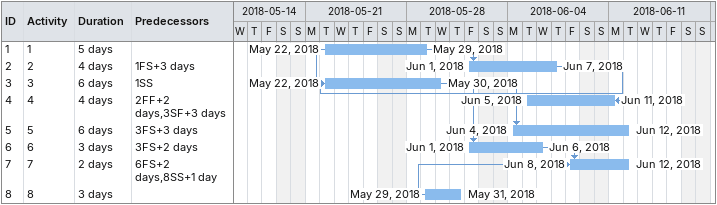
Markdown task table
| ID | Task | Duration | Start | Finish | Predecessors |
|---|---|---|---|---|---|
| 1 | 1 | 5d | 2018-05-22 | 2018-05-29 |  |
| 2 | 2 | 4d | 2018-06-01 | 2018-06-07 | 1FS+3d |
| 3 | 3 | 6d | 2018-05-22 | 2018-05-30 | 1SS |
| 4 | 4 | 4d | 2018-06-05 | 2018-06-11 | 2FF+2d, 3SF+3d |
| 5 | 5 | 6d | 2018-06-04 | 2018-06-12 | 3FS+3d |
| 6 | 6 | 3d | 2018-06-01 | 2018-06-06 | 3FS+2d |
| 7 | 7 | 2d | 2018-06-08 | 2018-06-12 | 6FS+2d, 8SS+1d |
| 8 | 8 | 3d | 2018-05-29 | 2018-05-31 |  |
